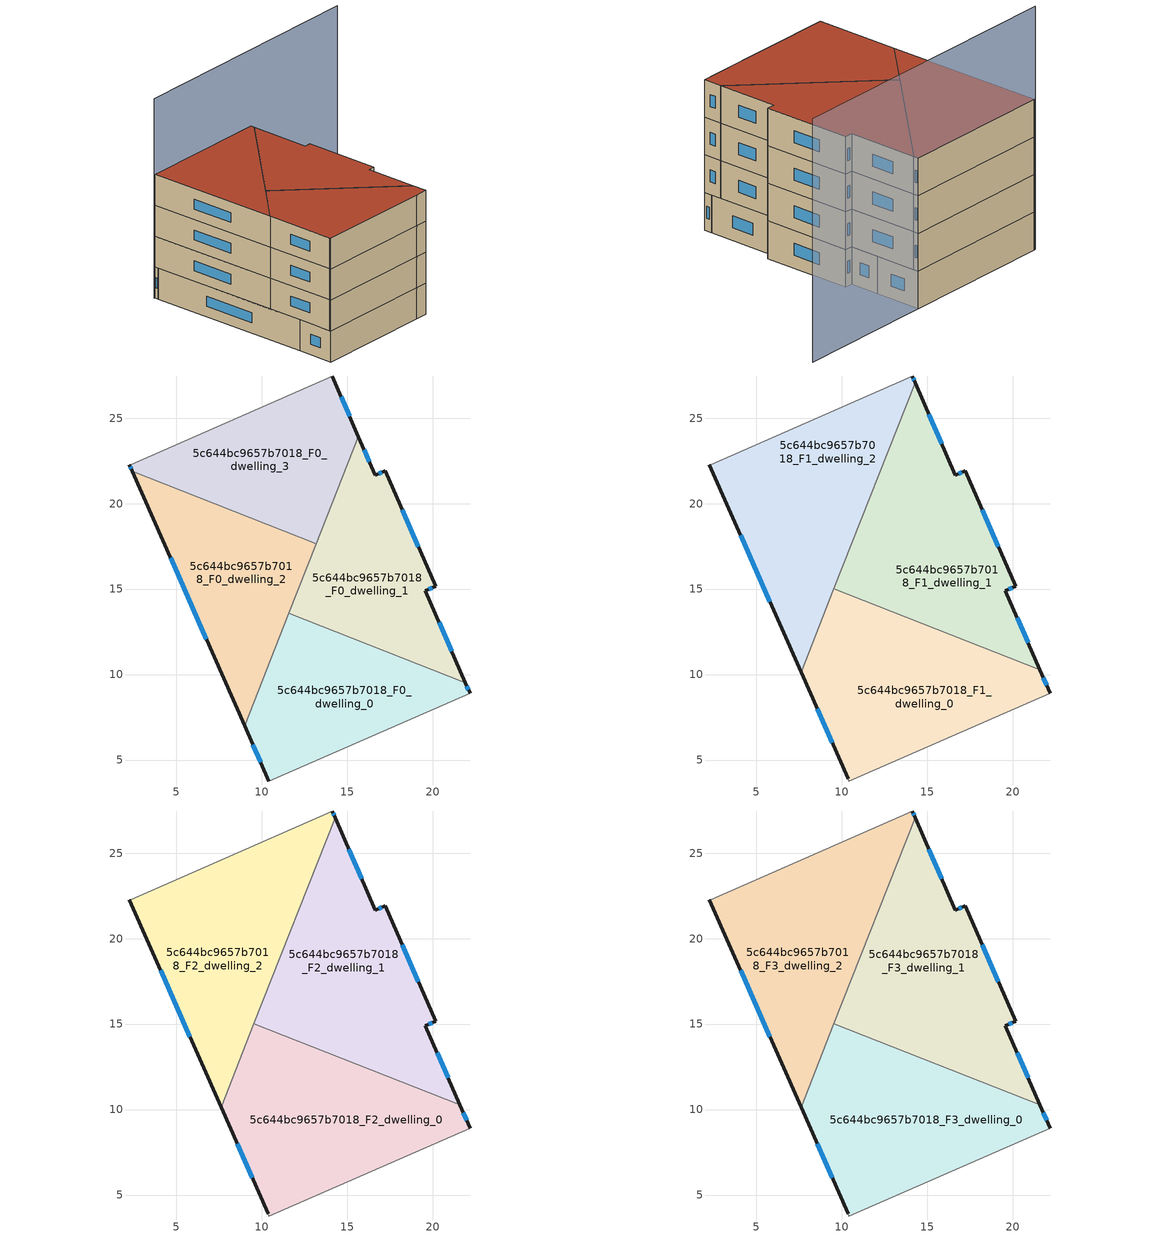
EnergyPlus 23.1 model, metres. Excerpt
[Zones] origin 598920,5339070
5c644bc9657b7018_F0_dwelling_0
 floor ground (EU_floor_Construction): 21.91,9.52 22.19,8.9 21.06,8.4 10.42,3.77 9,7 11.59,13.59 z0
 wall outside (EU_wall_Construction): 22.19,8.9 21.91,9.52 / 9,7 10.42,3.77 z0:3
 wall to 5c644bc9657b7018_F0_dwelling_1 (EU_wall_Construction): 21.91,9.52 11.59,13.59 z0:3
 wall adiabatic (EU_wall_Construction): 10.42,3.77 21.06,8.4 22.19,8.9 z0:3
 wall to 5c644bc9657b7018_F0_dwelling_2 (EU_wall_Construction): 11.59,13.59 9,7 z0:3
 window (EU_Window_Construction): 22.09,9.11 22.01,9.31 / 9.48,5.9 9.94,4.87 z1.02:1.98
5c644bc9657b7018_F0_dwelling_1
 floor ground (EU_floor_Construction): 17.23,21.93 20.17,15.16 19.57,14.9 21.91,9.52 11.59,13.59 15.66,23.92 16.63,21.67 z0
 wall outside (EU_wall_Construction): 21.91,9.52 19.57,14.9 20.17,15.16 17.23,21.93 16.63,21.67 15.66,23.92 z0:3
 wall to 5c644bc9657b7018_F0_dwelling_3 (EU_wall_Construction): 15.66,23.92 13.2,17.67 z0:3
 wall to 5c644bc9657b7018_F0_dwelling_2 (EU_wall_Construction): 13.2,17.67 11.59,13.59 z0:3
 window (EU_Window_Construction): 17.03,21.84 16.84,21.76 / 19.17,17.47 18.23,19.63 / 19.77,14.99 19.96,15.07 / 21.12,11.35 20.37,13.07 / 16.3,22.44 15.99,23.15 z1.02:1.98
5c644bc9657b7018_F0_dwelling_2
 floor ground (EU_floor_Construction): 13.2,17.67 9,7 2.42,21.91 z0
 wall outside (EU_wall_Construction): 2.42,21.91 9,7 z0:3
 wall to 5c644bc9657b7018_F0_dwelling_3 (EU_wall_Construction): 13.2,17.67 2.42,21.91 z0:3
 window (EU_Window_Construction): 4.66,16.84 6.76,12.07 z1.02:1.98
 ceiling adiabatic (EU_roof_Construction): 11.81,14.14 13.2,17.67 10.93,18.56 9.55,15.03 z3
5c644bc9657b7018_F0_dwelling_3
 floor ground (EU_floor_Construction): 14.11,27.47 15.66,23.92 13.2,17.67 2.42,21.91 2.26,22.28 2.34,22.28 z0
 wall outside (EU_wall_Construction): 15.66,23.92 14.11,27.47 / 2.26,22.28 2.42,21.91 z0:3
 wall adiabatic (EU_wall_Construction): 14.11,27.47 2.34,22.28 2.26,22.28 z0:3
 window (EU_Window_Construction): 15.13,25.12 14.64,26.26 / 2.31,22.16 2.37,22.04 z1.02:1.98
 ceiling adiabatic (EU_roof_Construction): 13.2,17.67 15.66,23.92 14.29,27.07 10.93,18.56 z3
5c644bc9657b7018_F1_dwelling_0
 floor to 5c644bc9657b7018_F0_dwelling_0 (EU_floor_Construction): 21.91,9.52 22.19,8.9 21.06,8.4 10.42,3.77 9,7 11.59,13.59 z3
 floor to 5c644bc9657b7018_F0_dwelling_2 (EU_floor_Construction): 11.81,14.14 9,7 7.62,10.13 9.55,15.03 z3
 floor to 5c644bc9657b7018_F0_dwelling_1 (EU_floor_Construction): 21.58,10.29 21.91,9.52 11.59,13.59 11.81,14.14 z3
 wall outside (EU_wall_Construction): 22.19,8.9 21.58,10.29 / 7.62,10.13 10.37,3.9 z3:6
 wall adiabatic (EU_wall_Construction): 10.37,3.9 10.42,3.77 21.06,8.4 22.19,8.9 z3:6
 wall to 5c644bc9657b7018_F1_dwelling_1 (EU_wall_Construction): 21.58,10.29 9.55,15.03 z3:6
 wall to 5c644bc9657b7018_F1_dwelling_2 (EU_wall_Construction): 9.55,15.03 7.62,10.13 z3:6
 window (EU_Window_Construction): 21.98,9.37 21.78,9.82 / 8.55,8.01 9.43,6.02 z4.02:4.98
5c644bc9657b7018_F1_dwelling_1
 floor to 5c644bc9657b7018_F0_dwelling_1 (EU_floor_Construction): 17.23,21.93 20.17,15.16 19.57,14.9 21.58,10.29 11.81,14.14 15.66,23.92 16.63,21.67 z3
 floor adiabatic (EU_floor_Construction): 14.29,27.07 16.63,21.67 15.66,23.92 11.81,14.14 9.55,15.03 z3
 wall outside (EU_wall_Construction): 21.58,10.29 19.57,14.9 20.17,15.16 17.23,21.93 16.63,21.67 14.29,27.07 z3:6
 wall to 5c644bc9657b7018_F1_dwelling_2 (EU_wall_Construction): 14.29,27.07 9.55,15.03 z3:6
 window (EU_Window_Construction): 17.03,21.84 16.84,21.76 / 19.17,17.47 18.23,19.63 / 19.77,14.99 19.96,15.07 / 20.9,11.86 20.25,13.33 / 15.84,23.51 15.08,25.23 z4.02:4.98
5c644bc9657b7018_F1_dwelling_2
 floor to 5c644bc9657b7018_F0_dwelling_3 (EU_floor_Construction): 14.11,27.47 14.29,27.07 10.93,18.56 2.42,21.91 2.26,22.28 2.34,22.28 z3
 floor to 5c644bc9657b7018_F0_dwelling_2 (EU_floor_Construction): 10.93,18.56 7.62,10.13 2.42,21.91 z3
 wall outside (EU_wall_Construction): 14.29,27.07 14.11,27.47 / 2.26,22.28 7.62,10.13 z3:6
 wall adiabatic (EU_wall_Construction): 14.11,27.47 2.34,22.28 2.26,22.28 z3:6
 window (EU_Window_Construction): 14.23,27.21 14.17,27.33 / 4.08,18.15 5.79,14.27 z4.02:4.98
5c644bc9657b7018_F2_dwelling_0
 floor to 5c644bc9657b7018_F1_dwelling_0 (EU_floor_Construction): 21.58,10.29 22.19,8.9 21.06,8.4 10.42,3.77 10.37,3.9 7.62,10.13 9.55,15.03 z6
 wall outside (EU_wall_Construction): 22.19,8.9 21.58,10.29 / 7.62,10.13 10.37,3.9 z6:9
 wall adiabatic (EU_wall_Construction): 10.37,3.9 10.42,3.77 21.06,8.4 22.19,8.9 z6:9
 wall to 5c644bc9657b7018_F2_dwelling_1 (EU_wall_Construction): 21.58,10.29 9.55,15.03 z6:9
 wall to 5c644bc9657b7018_F2_dwelling_2 (EU_wall_Construction): 9.55,15.03 7.62,10.13 z6:9
 window (EU_Window_Construction): 21.98,9.37 21.78,9.82 / 8.55,8.01 9.43,6.02 z7.02:7.98
5c644bc9657b7018_F2_dwelling_1
 floor to 5c644bc9657b7018_F1_dwelling_1 (EU_floor_Construction): 17.23,21.93 20.17,15.16 19.57,14.9 21.58,10.29 9.55,15.03 14.29,27.07 16.63,21.67 z6
 wall outside (EU_wall_Construction): 21.58,10.29 19.57,14.9 20.17,15.16 17.23,21.93 16.63,21.67 14.29,27.07 z6:9
 wall to 5c644bc9657b7018_F2_dwelling_2 (EU_wall_Construction): 14.29,27.07 9.55,15.03 z6:9
 window (EU_Window_Construction): 17.03,21.84 16.84,21.76 / 19.17,17.47 18.23,19.63 / 19.77,14.99 19.96,15.07 / 20.9,11.86 20.25,13.33 / 15.84,23.51 15.08,25.23 z7.02:7.98
5c644bc9657b7018_F2_dwelling_2
 floor to 5c644bc9657b7018_F1_dwelling_2 (EU_floor_Construction): 14.11,27.47 14.29,27.07 7.62,10.13 2.26,22.28 2.34,22.28 z6
 wall outside (EU_wall_Construction): 14.29,27.07 14.11,27.47 / 2.26,22.28 7.62,10.13 z6:9
 wall adiabatic (EU_wall_Construction): 14.11,27.47 2.34,22.28 2.26,22.28 z6:9
 window (EU_Window_Construction): 14.23,27.21 14.17,27.33 / 4.08,18.15 5.79,14.27 z7.02:7.98
5c644bc9657b7018_F3_dwelling_0
 floor to 5c644bc9657b7018_F2_dwelling_0 (EU_floor_Construction): 21.58,10.29 22.19,8.9 21.06,8.4 10.42,3.77 10.37,3.9 7.62,10.13 9.55,15.03 z9
 wall outside (EU_wall_Construction): 22.19,8.9 21.58,10.29 / 7.62,10.13 10.37,3.9 z9:12
 wall adiabatic (EU_wall_Construction): 10.37,3.9 10.42,3.77 21.06,8.4 22.19,8.9 z9:12
 wall to 5c644bc9657b7018_F3_dwelling_1 (EU_wall_Construction): 21.58,10.29 9.55,15.03 z9:12
 wall to 5c644bc9657b7018_F3_dwelling_2 (EU_wall_Construction): 9.55,15.03 7.62,10.13 z9:12
 window (EU_Window_Construction): 21.98,9.37 21.78,9.82 / 8.55,8.01 9.43,6.02 z10.02:10.98
 roof outside (EU_roof_Construction): 21.06,8.4 22.19,8.9 21.58,10.29 9.55,15.03 7.62,10.13 10.37,3.9 10.42,3.77 z12
5c644bc9657b7018_F3_dwelling_1
 floor to 5c644bc9657b7018_F2_dwelling_1 (EU_floor_Construction): 17.23,21.93 20.17,15.16 19.57,14.9 21.58,10.29 9.55,15.03 14.29,27.07 16.63,21.67 z9
 wall outside (EU_wall_Construction): 21.58,10.29 19.57,14.9 20.17,15.16 17.23,21.93 16.63,21.67 14.29,27.07 z9:12
 wall to 5c644bc9657b7018_F3_dwelling_2 (EU_wall_Construction): 14.29,27.07 9.55,15.03 z9:12
 window (EU_Window_Construction): 17.03,21.84 16.84,21.76 / 19.17,17.47 18.23,19.63 / 19.77,14.99 19.96,15.07 / 20.9,11.86 20.25,13.33 / 15.84,23.51 15.08,25.23 z10.02:10.98
 roof outside (EU_roof_Construction): 21.58,10.29 19.57,14.9 20.17,15.16 17.23,21.93 16.63,21.67 14.29,27.07 9.55,15.03 z12
5c644bc9657b7018_F3_dwelling_2
 floor to 5c644bc9657b7018_F2_dwelling_2 (EU_floor_Construction): 14.11,27.47 14.29,27.07 7.62,10.13 2.26,22.28 2.34,22.28 z9
 wall outside (EU_wall_Construction): 14.29,27.07 14.11,27.47 / 2.26,22.28 7.62,10.13 z9:12
 wall adiabatic (EU_wall_Construction): 14.11,27.47 2.34,22.28 2.26,22.28 z9:12
 window (EU_Window_Construction): 14.23,27.21 14.17,27.33 / 4.08,18.15 5.79,14.27 z10.02:10.98
 roof outside (EU_roof_Construction): 7.62,10.13 14.29,27.07 14.11,27.47 2.34,22.28 2.26,22.28 z12
shading: 24.85,32.14 2.16,22.2 z0:19.4
[Building]
EU S2 Campaign: North Axis=0; Terrain=City; Solar Distribution=FullExterior
[Site:Location]
Vienna: Latitude=48; Longitude=16.5; Time Zone=1; Elevation=183
[SizingPeriod:WeatherFileDays]
AnnualSizingPeriod: Begin Month=1; Begin Day of Month=1; End Month=12; End Day of Month=31; Day of Week for Start Day=Monday; Use Weather File Daylight Saving Period=No; Use Weather File Rain and Snow Indicators=No
[MATERIAL]
EU_InternalMass_Material: Roughness=MediumRough; Thickness=0.1; Conductivity=1; Density=1800; Specific Heat=900; Thermal Absorptance=0.9; Solar Absorptance=0.7; Visible Absorptance=0.7
[MATERIAL:NOMASS] Roughness=MediumRough; Thermal Absorptance=0.9; Solar Absorptance=0.7; Visible Absorptance=0.7
Name | Thermal Resistance
EU_wall_NoMass | 0.942466
EU_roof_NoMass | 0.551687
EU_floor_NoMass | 0.66527
[WINDOWMATERIAL:SIMPLEGLAZINGSYSTEM]
EU_Window_SimpleGlazing: UFactor=2.03367; Solar Heat Gain Coefficient=0.65; Visible Transmittance=0.65
[CONSTRUCTION]
EU_wall_Construction: EU_wall_NoMass
EU_roof_Construction: EU_roof_NoMass
EU_floor_Construction: EU_floor_NoMass
EU_Window_Construction: EU_Window_SimpleGlazing
EU_InternalMass_Construction: EU_InternalMass_Material
[ZONE] Type=1; Multiplier=1; Ceiling Height=autocalculate; Floor Area=autocalculate; Part of Total Floor Area=Yes
Name | Volume
5c644bc9657b7018_F0_dwelling_0 | 199.034
5c644bc9657b7018_F1_dwelling_0; 5c644bc9657b7018_F2_dwelling_0; 5c644bc9657b7018_F3_dwelling_0 | 265.385
5c644bc9657b7018_F0_dwelling_1 | 199.031
5c644bc9657b7018_F1_dwelling_1; 5c644bc9657b7018_F2_dwelling_1; 5c644bc9657b7018_F3_dwelling_1 | 265.379
5c644bc9657b7018_F0_dwelling_2 | 199.043
5c644bc9657b7018_F1_dwelling_2; 5c644bc9657b7018_F2_dwelling_2; 5c644bc9657b7018_F3_dwelling_2 | 265.378
5c644bc9657b7018_F0_dwelling_3 | 199.042
[INTERNALMASS] Construction=EU_InternalMass_Construction
Name | Zone or ZoneList | Surface Area
5c644bc9657b7018_F0_dwelling_0_EU_InternalMass | 5c644bc9657b7018_F0_dwelling_0 | 66.3412
5c644bc9657b7018_F0_dwelling_1_EU_InternalMass | 5c644bc9657b7018_F0_dwelling_1 | 66.343
5c644bc9657b7018_F0_dwelling_2_EU_InternalMass | 5c644bc9657b7018_F0_dwelling_2 | 66.3489
5c644bc9657b7018_F0_dwelling_3_EU_InternalMass | 5c644bc9657b7018_F0_dwelling_3 | 66.3479
5c644bc9657b7018_F1_dwelling_0_EU_InternalMass | 5c644bc9657b7018_F1_dwelling_0 | 88.4615
5c644bc9657b7018_F1_dwelling_1_EU_InternalMass | 5c644bc9657b7018_F1_dwelling_1 | 88.4613
5c644bc9657b7018_F1_dwelling_2_EU_InternalMass | 5c644bc9657b7018_F1_dwelling_2 | 88.4591
5c644bc9657b7018_F2_dwelling_0_EU_InternalMass | 5c644bc9657b7018_F2_dwelling_0 | 88.4615
5c644bc9657b7018_F2_dwelling_1_EU_InternalMass | 5c644bc9657b7018_F2_dwelling_1 | 88.4613
5c644bc9657b7018_F2_dwelling_2_EU_InternalMass | 5c644bc9657b7018_F2_dwelling_2 | 88.4591
5c644bc9657b7018_F3_dwelling_0_EU_InternalMass | 5c644bc9657b7018_F3_dwelling_0 | 88.4615
5c644bc9657b7018_F3_dwelling_1_EU_InternalMass | 5c644bc9657b7018_F3_dwelling_1 | 88.4613
5c644bc9657b7018_F3_dwelling_2_EU_InternalMass | 5c644bc9657b7018_F3_dwelling_2 | 88.4591
[OTHEREQUIPMENT] Fuel Type=Electricity; Design Level Calculation Method=Watts/Area; Power per Zone Floor Area=1; Fraction Latent=0; Fraction Radiant=0; Fraction Lost=0; Carbon Dioxide Generation Rate=0; EndUse Subcategory=EU_Step8_InternalGains
Name | Zone or ZoneList or Space or SpaceList | Schedule
EU_Step8_InternalGain_5c644bc9657b7018_F0_dwelling_0_f000 | 5c644bc9657b7018_F0_dwelling_0 | EU_Step8_GainSchedule_5c644bc9657b7018_F0_dwelling_0_f000
EU_Step8_InternalGain_5c644bc9657b7018_F0_dwelling_1_f000 | 5c644bc9657b7018_F0_dwelling_1 | EU_Step8_GainSchedule_5c644bc9657b7018_F0_dwelling_1_f000
EU_Step8_InternalGain_5c644bc9657b7018_F0_dwelling_2_f000 | 5c644bc9657b7018_F0_dwelling_2 | EU_Step8_GainSchedule_5c644bc9657b7018_F0_dwelling_2_f000
EU_Step8_InternalGain_5c644bc9657b7018_F0_dwelling_3_f000 | 5c644bc9657b7018_F0_dwelling_3 | EU_Step8_GainSchedule_5c644bc9657b7018_F0_dwelling_3_f000
EU_Step8_InternalGain_5c644bc9657b7018_F1_dwelling_0_f000 | 5c644bc9657b7018_F1_dwelling_0 | EU_Step8_GainSchedule_5c644bc9657b7018_F1_dwelling_0_f000
EU_Step8_InternalGain_5c644bc9657b7018_F1_dwelling_1_f000 | 5c644bc9657b7018_F1_dwelling_1 | EU_Step8_GainSchedule_5c644bc9657b7018_F1_dwelling_1_f000
EU_Step8_InternalGain_5c644bc9657b7018_F1_dwelling_2_f000 | 5c644bc9657b7018_F1_dwelling_2 | EU_Step8_GainSchedule_5c644bc9657b7018_F1_dwelling_2_f000
EU_Step8_InternalGain_5c644bc9657b7018_F2_dwelling_0_f000 | 5c644bc9657b7018_F2_dwelling_0 | EU_Step8_GainSchedule_5c644bc9657b7018_F2_dwelling_0_f000
EU_Step8_InternalGain_5c644bc9657b7018_F2_dwelling_1_f000 | 5c644bc9657b7018_F2_dwelling_1 | EU_Step8_GainSchedule_5c644bc9657b7018_F2_dwelling_1_f000
EU_Step8_InternalGain_5c644bc9657b7018_F2_dwelling_2_f000 | 5c644bc9657b7018_F2_dwelling_2 | EU_Step8_GainSchedule_5c644bc9657b7018_F2_dwelling_2_f000
EU_Step8_InternalGain_5c644bc9657b7018_F3_dwelling_0_f000 | 5c644bc9657b7018_F3_dwelling_0 | EU_Step8_GainSchedule_5c644bc9657b7018_F3_dwelling_0_f000
EU_Step8_InternalGain_5c644bc9657b7018_F3_dwelling_1_f000 | 5c644bc9657b7018_F3_dwelling_1 | EU_Step8_GainSchedule_5c644bc9657b7018_F3_dwelling_1_f000
EU_Step8_InternalGain_5c644bc9657b7018_F3_dwelling_2_f000 | 5c644bc9657b7018_F3_dwelling_2 | EU_Step8_GainSchedule_5c644bc9657b7018_F3_dwelling_2_f000
[ZONEVENTILATION:DESIGNFLOWRATE] Schedule=EU_AlwaysOn; Design Flow Rate Calculation Method=AirChanges/Hour; Air Changes per Hour=0.530523; Ventilation Type=Natural; Fan Pressure Rise=0; Fan Total Efficiency=1; Constant Term Coefficient=1; Temperature Term Coefficient=0; Velocity Term Coefficient=0; Velocity Squared Term Coefficient=0; Minimum Indoor Temperature=-100; Maximum Indoor Temperature=100; Delta Temperature=-100; Minimum Outdoor Temperature=-100; Maximum Outdoor Temperature=100; Maximum Wind Speed=40
Name | Zone or ZoneList or Space or SpaceList
EU_ConstantAir_5c644bc9657b7018_F0_dwelling_0 | 5c644bc9657b7018_F0_dwelling_0
EU_ConstantAir_5c644bc9657b7018_F0_dwelling_1 | 5c644bc9657b7018_F0_dwelling_1
EU_ConstantAir_5c644bc9657b7018_F0_dwelling_2 | 5c644bc9657b7018_F0_dwelling_2
EU_ConstantAir_5c644bc9657b7018_F0_dwelling_3 | 5c644bc9657b7018_F0_dwelling_3
EU_ConstantAir_5c644bc9657b7018_F1_dwelling_0 | 5c644bc9657b7018_F1_dwelling_0
EU_ConstantAir_5c644bc9657b7018_F1_dwelling_1 | 5c644bc9657b7018_F1_dwelling_1
EU_ConstantAir_5c644bc9657b7018_F1_dwelling_2 | 5c644bc9657b7018_F1_dwelling_2
EU_ConstantAir_5c644bc9657b7018_F2_dwelling_0 | 5c644bc9657b7018_F2_dwelling_0
EU_ConstantAir_5c644bc9657b7018_F2_dwelling_1 | 5c644bc9657b7018_F2_dwelling_1
EU_ConstantAir_5c644bc9657b7018_F2_dwelling_2 | 5c644bc9657b7018_F2_dwelling_2
EU_ConstantAir_5c644bc9657b7018_F3_dwelling_0 | 5c644bc9657b7018_F3_dwelling_0
EU_ConstantAir_5c644bc9657b7018_F3_dwelling_1 | 5c644bc9657b7018_F3_dwelling_1
EU_ConstantAir_5c644bc9657b7018_F3_dwelling_2 | 5c644bc9657b7018_F3_dwelling_2
[HVACTEMPLATE:THERMOSTAT] Constant Heating Setpoint=20; Constant Cooling Setpoint=50
EU_HeatOnly_5c644bc9657b7018_F0_dwelling_0; EU_HeatOnly_5c644bc9657b7018_F0_dwelling_1; EU_HeatOnly_5c644bc9657b7018_F0_dwelling_2; EU_HeatOnly_5c644bc9657b7018_F0_dwelling_3; EU_HeatOnly_5c644bc9657b7018_F1_dwelling_0; EU_HeatOnly_5c644bc9657b7018_F1_dwelling_1; EU_HeatOnly_5c644bc9657b7018_F1_dwelling_2; EU_HeatOnly_5c644bc9657b7018_F2_dwelling_0; EU_HeatOnly_5c644bc9657b7018_F2_dwelling_1; EU_HeatOnly_5c644bc9657b7018_F2_dwelling_2; EU_HeatOnly_5c644bc9657b7018_F3_dwelling_0; EU_HeatOnly_5c644bc9657b7018_F3_dwelling_1; EU_HeatOnly_5c644bc9657b7018_F3_dwelling_2
[HVACTEMPLATE:ZONE:IDEALLOADSAIRSYSTEM] System Availability Schedule=EU_AlwaysOn; Maximum Heating Supply Air Temperature=50; Minimum Cooling Supply Air Temperature=13; Maximum Heating Supply Air Humidity Ratio=0.0156; Minimum Cooling Supply Air Humidity Ratio=0.0077; Heating Limit=NoLimit; Cooling Limit=NoLimit; Heating Availability Schedule=EU_AlwaysOn; Cooling Availability Schedule=EU_CoolingOff; Dehumidification Control Type=ConstantSensibleHeatRatio; Cooling Sensible Heat Ratio=0.7; Dehumidification Setpoint=60; Humidification Control Type=None; Humidification Setpoint=30; Outdoor Air Method=None; Outdoor Air Flow Rate per Person=0.00944; Outdoor Air Flow Rate per Zone Floor Area=0; Outdoor Air Flow Rate per Zone=0; Demand Controlled Ventilation Type=None; Outdoor Air Economizer Type=NoEconomizer; Heat Recovery Type=None; Sensible Heat Recovery Effectiveness=0.7; Latent Heat Recovery Effectiveness=0.65
Name | Template Thermostat
5c644bc9657b7018_F0_dwelling_0 | EU_HeatOnly_5c644bc9657b7018_F0_dwelling_0
5c644bc9657b7018_F0_dwelling_1 | EU_HeatOnly_5c644bc9657b7018_F0_dwelling_1
5c644bc9657b7018_F0_dwelling_2 | EU_HeatOnly_5c644bc9657b7018_F0_dwelling_2
5c644bc9657b7018_F0_dwelling_3 | EU_HeatOnly_5c644bc9657b7018_F0_dwelling_3
5c644bc9657b7018_F1_dwelling_0 | EU_HeatOnly_5c644bc9657b7018_F1_dwelling_0
5c644bc9657b7018_F1_dwelling_1 | EU_HeatOnly_5c644bc9657b7018_F1_dwelling_1
5c644bc9657b7018_F1_dwelling_2 | EU_HeatOnly_5c644bc9657b7018_F1_dwelling_2
5c644bc9657b7018_F2_dwelling_0 | EU_HeatOnly_5c644bc9657b7018_F2_dwelling_0
5c644bc9657b7018_F2_dwelling_1 | EU_HeatOnly_5c644bc9657b7018_F2_dwelling_1
5c644bc9657b7018_F2_dwelling_2 | EU_HeatOnly_5c644bc9657b7018_F2_dwelling_2
5c644bc9657b7018_F3_dwelling_0 | EU_HeatOnly_5c644bc9657b7018_F3_dwelling_0
5c644bc9657b7018_F3_dwelling_1 | EU_HeatOnly_5c644bc9657b7018_F3_dwelling_1
5c644bc9657b7018_F3_dwelling_2 | EU_HeatOnly_5c644bc9657b7018_F3_dwelling_2
[SIZING:ZONE] Zone Cooling Design Supply Air Temperature Input Method=SupplyAirTemperature; Zone Cooling Design Supply Air Temperature=13; Zone Heating Design Supply Air Temperature Input Method=SupplyAirTemperature; Zone Heating Design Supply Air Temperature=50; Zone Cooling Design Supply Air Humidity Ratio=0.008; Zone Heating Design Supply Air Humidity Ratio=0.008; Cooling Design Air Flow Method=DesignDay; Cooling Design Air Flow Rate=0; Cooling Minimum Air Flow per Zone Floor Area=0.000762; Cooling Minimum Air Flow=0; Cooling Minimum Air Flow Fraction=0.2; Heating Design Air Flow Method=DesignDay; Heating Design Air Flow Rate=0; Heating Maximum Air Flow per Zone Floor Area=0.002032; Heating Maximum Air Flow=0.141576; Heating Maximum Air Flow Fraction=0.3; Account for Dedicated Outdoor Air System=No; Dedicated Outdoor Air System Control Strategy=NeutralSupplyAir; Dedicated Outdoor Air Low Setpoint Temperature for Design=autosize; Dedicated Outdoor Air High Setpoint Temperature for Design=autosize; Zone Load Sizing Method=Sensible Load Only No Latent Load; Zone Latent Cooling Design Supply Air Humidity Ratio Input Method=HumidityRatioDifference; Zone Cooling Design Supply Air Humidity Ratio Difference=0.005; Zone Latent Heating Design Supply Air Humidity Ratio Input Method=HumidityRatioDifference; Zone Humidification Design Supply Air Humidity Ratio Difference=0.005
5c644bc9657b7018_F0_dwelling_0; 5c644bc9657b7018_F0_dwelling_1; 5c644bc9657b7018_F0_dwelling_2; 5c644bc9657b7018_F0_dwelling_3; 5c644bc9657b7018_F1_dwelling_0; 5c644bc9657b7018_F1_dwelling_1; 5c644bc9657b7018_F1_dwelling_2; 5c644bc9657b7018_F2_dwelling_0; 5c644bc9657b7018_F2_dwelling_1; 5c644bc9657b7018_F2_dwelling_2; 5c644bc9657b7018_F3_dwelling_0; 5c644bc9657b7018_F3_dwelling_1; 5c644bc9657b7018_F3_dwelling_2
[SCHEDULE:CONSTANT]
Name | Hourly Value
EU_AlwaysOn | 1
EU_CoolingOff | 0
[SCHEDULE:FILE] Column Number=1; Rows to Skip at Top=0; Number of Hours of Data=8760; Column Separator=Comma; Interpolate to Timestep=No; Minutes per Item=60; Adjust Schedule for Daylight Savings=Yes
Name | File
EU_Step8_GainSchedule_5c644bc9657b7018_F0_dwelling_0_f000 | ../../schedules/5c644bc9657b7018/5c644bc9657b7018_F0_dwelling_0_f000_gain.csv
EU_Step8_GainSchedule_5c644bc9657b7018_F0_dwelling_1_f000 | ../../schedules/5c644bc9657b7018/5c644bc9657b7018_F0_dwelling_1_f000_gain.csv
EU_Step8_GainSchedule_5c644bc9657b7018_F0_dwelling_2_f000 | ../../schedules/5c644bc9657b7018/5c644bc9657b7018_F0_dwelling_2_f000_gain.csv
EU_Step8_GainSchedule_5c644bc9657b7018_F0_dwelling_3_f000 | ../../schedules/5c644bc9657b7018/5c644bc9657b7018_F0_dwelling_3_f000_gain.csv
EU_Step8_GainSchedule_5c644bc9657b7018_F1_dwelling_0_f000 | ../../schedules/5c644bc9657b7018/5c644bc9657b7018_F1_dwelling_0_f000_gain.csv
EU_Step8_GainSchedule_5c644bc9657b7018_F1_dwelling_1_f000 | ../../schedules/5c644bc9657b7018/5c644bc9657b7018_F1_dwelling_1_f000_gain.csv
EU_Step8_GainSchedule_5c644bc9657b7018_F1_dwelling_2_f000 | ../../schedules/5c644bc9657b7018/5c644bc9657b7018_F1_dwelling_2_f000_gain.csv
EU_Step8_GainSchedule_5c644bc9657b7018_F2_dwelling_0_f000 | ../../schedules/5c644bc9657b7018/5c644bc9657b7018_F2_dwelling_0_f000_gain.csv
EU_Step8_GainSchedule_5c644bc9657b7018_F2_dwelling_1_f000 | ../../schedules/5c644bc9657b7018/5c644bc9657b7018_F2_dwelling_1_f000_gain.csv
EU_Step8_GainSchedule_5c644bc9657b7018_F2_dwelling_2_f000 | ../../schedules/5c644bc9657b7018/5c644bc9657b7018_F2_dwelling_2_f000_gain.csv
EU_Step8_GainSchedule_5c644bc9657b7018_F3_dwelling_0_f000 | ../../schedules/5c644bc9657b7018/5c644bc9657b7018_F3_dwelling_0_f000_gain.csv
EU_Step8_GainSchedule_5c644bc9657b7018_F3_dwelling_1_f000 | ../../schedules/5c644bc9657b7018/5c644bc9657b7018_F3_dwelling_1_f000_gain.csv
EU_Step8_GainSchedule_5c644bc9657b7018_F3_dwelling_2_f000 | ../../schedules/5c644bc9657b7018/5c644bc9657b7018_F3_dwelling_2_f000_gain.csv
